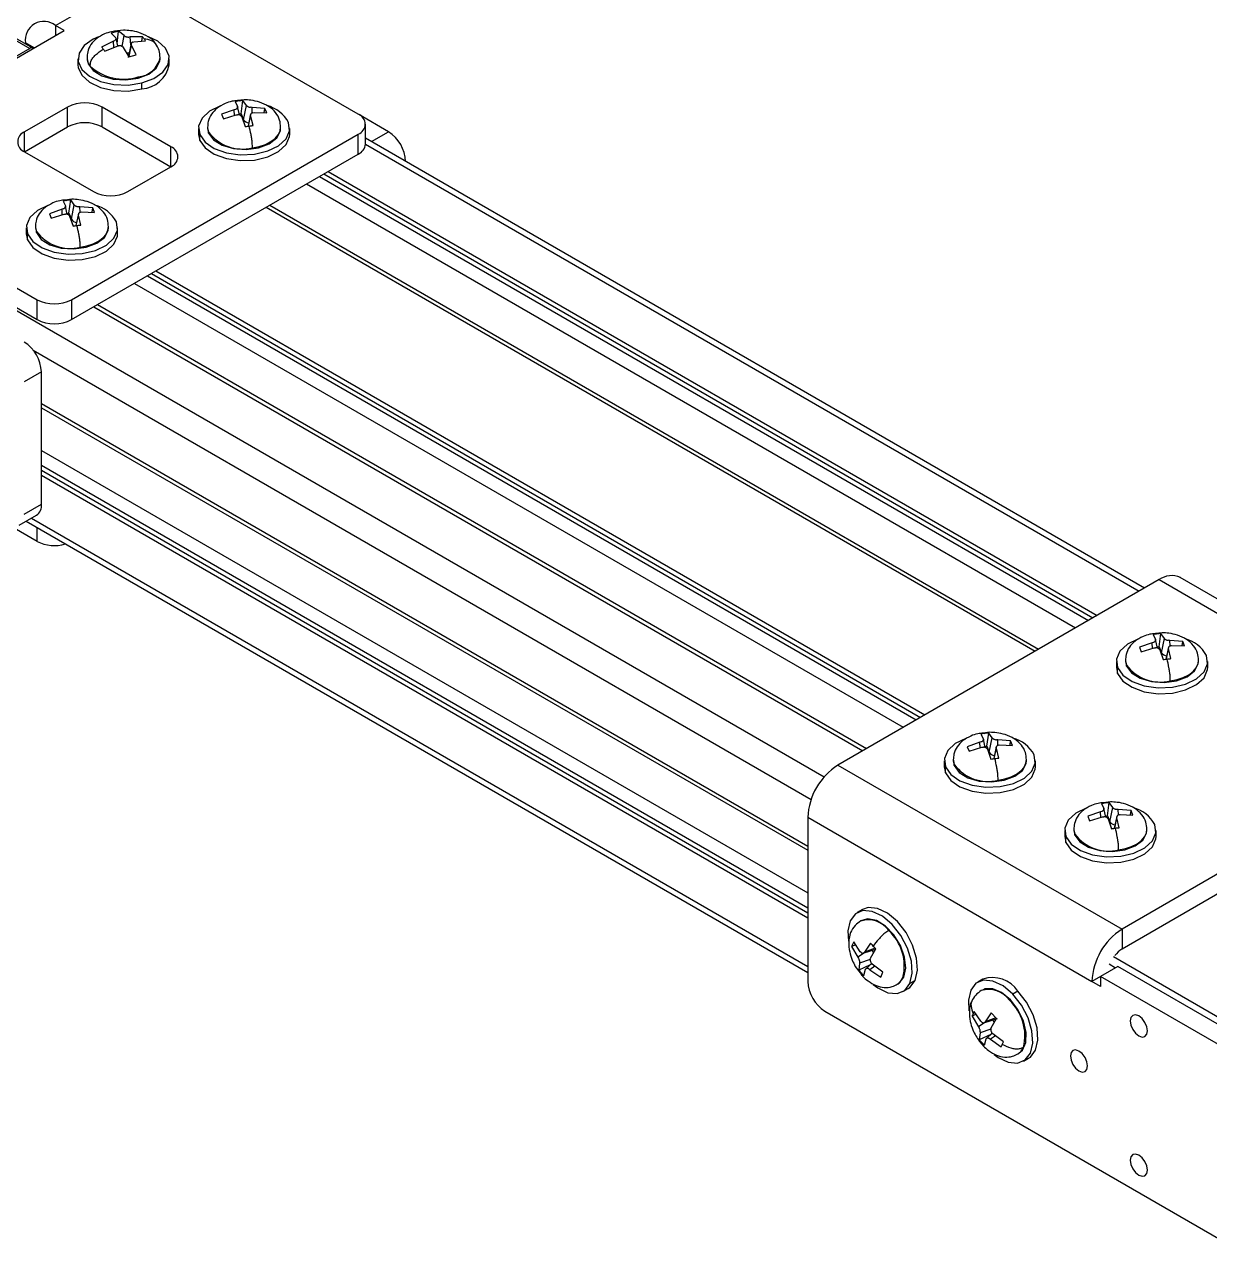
# Model space of a CAD drawing. Header units: millimetres. Extents: x 1258 to 2922, y -135 to 1239.
# Drawn here: x 1392.3 to 1441, y 466 to 516.3 of the extents above; entities that cross this region are included whole.
import ezdxf

# ---------------------------------------------------------------- set-up
doc = ezdxf.new("R2010")
doc.units = ezdxf.units.MM
doc.header["$LTSCALE"] = 6

msp = doc.modelspace()

# ---------------------------------------------------------------- linework, layer by layer
at = {"color": 7, "linetype": 'Continuous', "lineweight": 25}
for p, q in [((1393.581, 516.231), (1396.64, 517.997)), ((1406.009, 512.588), (1396.64, 517.997)), ((1393.935, 516.027), (1393.581, 516.231)), ((1386.864, 511.945), (1393.935, 516.027)), ((1391.814, 515.7), (1392.521, 515.292)), ((1392.646, 515.305), (1391.939, 515.713)), ((1395.953, 515.589), (1395.467, 515.349)), ((1396.156, 515.996), (1395.854, 515.92)), ((1395.854, 515.92), (1396.05, 515.732)), ((1396, 515.61), (1395.953, 515.589)), ((1396.05, 515.732), (1396.064, 515.704)), ((1396.131, 515.397), (1396.062, 515.712)), ((1396.108, 515.499), (1396.156, 515.996)), ((1396.392, 515.818), (1396.156, 515.996)), ((1396.423, 515.795), (1396.392, 515.818)), ((1396.64, 515.762), (1396.586, 515.758)), ((1397.143, 515.772), (1396.64, 515.762)), ((1396.743, 515.55), (1396.79, 515.564)), ((1396.79, 515.564), (1397.275, 515.598)), ((1397.126, 515.588), (1397.143, 515.772)), ((1392.521, 515.292), (1386.793, 511.986)), ((1392.344, 515.479), (1392.344, 515.517)), ((1395.599, 515.175), (1396.102, 515.391)), ((1396.102, 515.391), (1396.157, 515.403)), ((1396.125, 515.42), (1396.141, 515.399)), ((1396.32, 515.366), (1396.35, 515.335)), ((1396.35, 515.335), (1396.587, 514.952)), ((1396.68, 515.488), (1396.556, 514.915)), ((1396.692, 515.421), (1396.679, 515.456)), ((1396.888, 515.028), (1396.692, 515.421)), ((1394.496, 514.866), (1394.496, 514.621)), ((1394.872, 514.943), (1394.871, 514.914)), ((1394.871, 514.914), (1394.871, 514.866)), ((1396.587, 514.952), (1396.888, 515.028)), ((1397.871, 514.866), (1397.871, 514.914)), ((1398.246, 514.621), (1398.246, 514.866)), ((1396.972, 514.072), (1396.972, 514.12)), ((1397.122, 513.629), (1397.122, 513.874)), ((1400.954, 513.109), (1401.054, 512.906)), ((1401.321, 513.182), (1401.046, 513.149)), ((1401.198, 512.613), (1401.274, 513.152)), ((1401.418, 512.954), (1401.274, 513.152)), ((1394.073, 512.886), (1392.305, 511.865)), ((1394.073, 512.069), (1394.073, 512.886)), ((1398.316, 511.253), (1395.487, 512.886)), ((1395.487, 512.069), (1395.487, 512.886)), ((1400.913, 512.775), (1400.393, 512.589)), ((1400.393, 512.589), (1400.467, 512.404)), ((1400.467, 512.404), (1400.998, 512.565)), ((1400.965, 512.791), (1400.913, 512.775)), ((1400.998, 512.565), (1401.054, 512.571)), ((1401.054, 512.906), (1401.058, 512.877)), ((1401.131, 512.559), (1401.055, 512.904)), ((1401.121, 512.602), (1401.198, 512.613)), ((1401.198, 512.613), (1401.298, 512.366)), ((1401.298, 512.366), (1401.418, 512.954)), ((1401.439, 512.928), (1401.418, 512.954)), ((1401.586, 512.581), (1401.482, 512.099)), ((1401.588, 512.533), (1401.584, 512.568)), ((1401.644, 512.873), (1401.588, 512.875)), ((1402.174, 512.828), (1401.644, 512.873)), ((1401.677, 512.654), (1401.728, 512.663)), ((1401.728, 512.663), (1402.249, 512.643)), ((1402.149, 512.647), (1402.174, 512.828)), ((1402.249, 512.643), (1402.174, 512.828)), ((1407.246, 511.873), (1406.025, 512.578)), ((1392.305, 511.049), (1394.073, 512.069)), ((1395.487, 512.069), (1398.316, 510.437)), ((1399.821, 512.056), (1399.821, 512.008)), ((1401.203, 512.517), (1401.224, 512.484)), ((1401.224, 512.484), (1401.368, 512.081)), ((1401.688, 512.124), (1401.588, 512.533)), ((1402.821, 512.008), (1402.821, 512.056)), ((1406.302, 511.363), (1406.302, 512.18)), ((1394.235, 504.975), (1406.009, 511.772)), ((1399.446, 512.008), (1399.446, 511.763)), ((1399.446, 511.763), (1399.495, 511.518)), ((1399.495, 511.518), (1399.495, 511.763)), ((1399.821, 512.008), (1399.86, 511.812)), ((1399.86, 511.812), (1399.86, 511.86)), ((1403.196, 511.763), (1403.196, 512.008)), ((1406.009, 510.955), (1406.009, 511.772)), ((1438.296, 493.141), (1406.302, 511.611)), ((1392.305, 511.049), (1395.134, 509.416)), ((1394.235, 504.158), (1406.009, 510.955)), ((1383.452, 510.384), (1392.821, 504.975)), ((1396.548, 509.416), (1398.316, 510.437)), ((1404.418, 510.037), (1435.99, 491.81)), ((1404.595, 510.139), (1436.167, 491.912)), ((1404.771, 510.241), (1436.344, 492.014)), ((1383.452, 509.567), (1392.821, 504.158)), ((1403.887, 509.73), (1435.46, 491.504)), ((1393.883, 509.027), (1393.983, 508.823)), ((1394.25, 509.1), (1393.975, 509.067)), ((1394.127, 508.531), (1394.203, 509.07)), ((1394.347, 508.872), (1394.203, 509.07)), ((1393.842, 508.693), (1393.322, 508.507)), ((1393.894, 508.709), (1393.842, 508.693)), ((1393.983, 508.823), (1393.987, 508.795)), ((1394.06, 508.477), (1393.984, 508.822)), ((1394.05, 508.52), (1394.127, 508.531)), ((1394.127, 508.531), (1394.227, 508.284)), ((1394.227, 508.284), (1394.347, 508.872)), ((1394.368, 508.846), (1394.347, 508.872)), ((1394.573, 508.791), (1394.517, 508.793)), ((1395.103, 508.746), (1394.573, 508.791)), ((1394.606, 508.572), (1394.657, 508.581)), ((1394.657, 508.581), (1395.178, 508.561)), ((1395.078, 508.565), (1395.103, 508.746)), ((1395.178, 508.561), (1395.103, 508.746)), ((1402.226, 508.771), (1433.798, 490.545)), ((1402.37, 508.855), (1433.943, 490.628)), ((1393.322, 508.507), (1393.396, 508.322)), ((1393.396, 508.322), (1393.927, 508.483)), ((1393.927, 508.483), (1393.983, 508.489)), ((1394.132, 508.435), (1394.153, 508.402)), ((1394.153, 508.402), (1394.297, 507.999)), ((1394.515, 508.498), (1394.411, 508.017)), ((1394.517, 508.451), (1394.513, 508.486)), ((1394.617, 508.042), (1394.517, 508.451)), ((1392.375, 507.926), (1392.375, 507.681)), ((1392.375, 507.681), (1392.424, 507.436)), ((1392.424, 507.436), (1392.424, 507.681)), ((1392.75, 507.974), (1392.75, 507.926)), ((1392.75, 507.926), (1392.789, 507.73)), ((1392.789, 507.73), (1392.789, 507.778)), ((1395.75, 507.926), (1395.75, 507.974)), ((1396.125, 507.681), (1396.125, 507.926)), ((1397.523, 506.057), (1429.096, 487.83)), ((1397.7, 506.159), (1429.272, 487.932)), ((1396.816, 505.648), (1428.388, 487.422)), ((1397.347, 505.955), (1428.919, 487.728)), ((1392.821, 504.158), (1392.821, 504.975)), ((1394.235, 504.975), (1394.235, 504.158)), ((1395.155, 504.689), (1426.727, 486.463)), ((1395.299, 504.773), (1426.872, 486.546)), ((1392.998, 502.015), (1392.291, 501.607)), ((1392.998, 496.585), (1392.998, 502.015)), ((1392.998, 500.709), (1424.464, 482.544)), ((1392.998, 500.709), (1424.464, 482.544)), ((1392.998, 500.541), (1424.464, 482.376)), ((1392.821, 495.054), (1383.452, 500.463)), ((1392.998, 498.79), (1424.464, 480.625)), ((1392.998, 498.177), (1424.464, 480.012)), ((1392.998, 497.973), (1424.464, 479.808)), ((1392.998, 497.769), (1424.464, 479.604)), ((1392.291, 496.177), (1392.998, 496.585)), ((1392.084, 495.719), (1392.791, 496.127)), ((1392.364, 495.881), (1424.464, 477.35)), ((1438.889, 493.484), (1425.702, 485.871)), ((1438.889, 493.484), (1450.557, 486.749)), ((1451.431, 486.835), (1439.764, 493.571)), ((1438.646, 491.227), (1438.746, 491.024)), ((1439.013, 491.3), (1438.738, 491.267)), ((1438.746, 491.024), (1438.75, 490.995)), ((1438.823, 490.677), (1438.748, 491.023)), ((1438.89, 490.731), (1438.966, 491.27)), ((1439.11, 491.073), (1438.966, 491.27)), ((1438.99, 490.485), (1439.11, 491.073)), ((1439.131, 491.047), (1439.11, 491.073)), ((1439.336, 490.991), (1439.28, 490.993)), ((1439.867, 490.947), (1439.336, 490.991)), ((1439.841, 490.765), (1439.867, 490.947)), ((1439.941, 490.762), (1439.867, 490.947)), ((1438.605, 490.893), (1438.085, 490.708)), ((1438.085, 490.708), (1438.159, 490.523)), ((1438.159, 490.523), (1438.69, 490.683)), ((1438.657, 490.909), (1438.605, 490.893)), ((1438.69, 490.683), (1438.746, 490.689)), ((1438.813, 490.721), (1438.89, 490.731)), ((1438.89, 490.731), (1438.99, 490.485)), ((1438.895, 490.636), (1438.916, 490.602)), ((1438.916, 490.602), (1439.06, 490.199)), ((1439.278, 490.699), (1439.174, 490.218)), ((1439.28, 490.651), (1439.276, 490.687)), ((1439.38, 490.242), (1439.28, 490.651)), ((1439.369, 490.773), (1439.421, 490.781)), ((1439.421, 490.781), (1439.941, 490.762)), ((1437.138, 490.127), (1437.138, 489.882)), ((1437.513, 490.175), (1437.513, 490.127)), ((1437.513, 490.127), (1437.552, 489.931)), ((1437.552, 489.931), (1437.552, 489.979)), ((1440.513, 490.127), (1440.513, 490.175)), ((1440.888, 489.882), (1440.888, 490.127)), ((1437.138, 489.882), (1437.187, 489.637)), ((1437.187, 489.637), (1437.187, 489.882)), ((1431.575, 487.145), (1431.675, 486.942)), ((1431.942, 487.218), (1431.667, 487.185)), ((1431.675, 486.942), (1431.679, 486.913)), ((1431.752, 486.595), (1431.676, 486.941)), ((1431.819, 486.649), (1431.895, 487.188)), ((1432.039, 486.991), (1431.895, 487.188)), ((1431.919, 486.402), (1432.039, 486.991)), ((1432.06, 486.964), (1432.039, 486.991)), ((1431.534, 486.811), (1431.014, 486.626)), ((1431.014, 486.626), (1431.088, 486.441)), ((1431.088, 486.441), (1431.619, 486.601)), ((1431.586, 486.827), (1431.534, 486.811)), ((1431.619, 486.601), (1431.675, 486.607)), ((1431.742, 486.639), (1431.819, 486.649)), ((1431.819, 486.649), (1431.919, 486.402)), ((1431.824, 486.554), (1431.845, 486.52)), ((1431.845, 486.52), (1431.989, 486.117)), ((1432.207, 486.617), (1432.103, 486.136)), ((1432.209, 486.569), (1432.205, 486.605)), ((1432.265, 486.909), (1432.209, 486.911)), ((1432.309, 486.16), (1432.209, 486.569)), ((1432.795, 486.865), (1432.265, 486.909)), ((1432.298, 486.691), (1432.349, 486.699)), ((1432.349, 486.699), (1432.87, 486.68)), ((1432.77, 486.683), (1432.795, 486.865)), ((1432.87, 486.68), (1432.795, 486.865)), ((1450.557, 486.749), (1437.369, 479.136)), ((1430.067, 486.045), (1430.067, 485.8)), ((1430.442, 486.093), (1430.442, 486.045)), ((1430.442, 486.045), (1430.481, 485.849)), ((1433.442, 486.045), (1433.442, 486.093)), ((1433.817, 485.8), (1433.817, 486.045)), ((1450.557, 485.932), (1437.369, 478.319)), ((1425.702, 485.871), (1437.369, 479.136)), ((1430.067, 485.8), (1430.116, 485.555)), ((1430.116, 485.555), (1430.116, 485.8)), ((1430.481, 485.849), (1430.481, 485.897)), ((1436.484, 483.954), (1435.964, 483.768)), ((1436.536, 483.97), (1436.484, 483.954)), ((1436.524, 484.288), (1436.625, 484.084)), ((1436.892, 484.361), (1436.616, 484.328)), ((1436.625, 484.084), (1436.629, 484.056)), ((1436.701, 483.738), (1436.626, 484.083)), ((1436.769, 483.791), (1436.845, 484.331)), ((1436.989, 484.133), (1436.845, 484.331)), ((1436.868, 483.545), (1436.989, 484.133)), ((1437.01, 484.107), (1436.989, 484.133)), ((1437.215, 484.052), (1437.159, 484.054)), ((1437.745, 484.007), (1437.215, 484.052)), ((1437.72, 483.826), (1437.745, 484.007)), ((1437.82, 483.822), (1437.745, 484.007)), ((1424.464, 483.728), (1436.132, 476.992)), ((1424.464, 483.728), (1424.464, 476.991)), ((1435.964, 483.768), (1436.038, 483.583)), ((1436.038, 483.583), (1436.569, 483.744)), ((1436.569, 483.744), (1436.624, 483.75)), ((1436.692, 483.781), (1436.769, 483.791)), ((1436.769, 483.791), (1436.868, 483.545)), ((1436.773, 483.696), (1436.795, 483.663)), ((1436.795, 483.663), (1436.938, 483.259)), ((1437.157, 483.759), (1437.052, 483.278)), ((1437.158, 483.711), (1437.155, 483.747)), ((1437.259, 483.302), (1437.158, 483.711)), ((1437.248, 483.833), (1437.299, 483.842)), ((1437.299, 483.842), (1437.82, 483.822)), ((1435.017, 483.187), (1435.017, 482.942)), ((1435.017, 482.942), (1435.065, 482.697)), ((1435.065, 482.697), (1435.065, 482.942)), ((1435.392, 483.235), (1435.392, 483.187)), ((1435.392, 483.187), (1435.431, 482.991)), ((1435.431, 482.991), (1435.431, 483.039)), ((1438.392, 483.187), (1438.392, 483.235)), ((1438.767, 482.942), (1438.767, 483.187)), ((1426.709, 479.942), (1426.497, 479.82)), ((1426.684, 479.495), (1426.643, 479.471)), ((1437.369, 479.136), (1437.369, 478.319)), ((1426.352, 478.618), (1426.265, 478.42)), ((1426.433, 478.496), (1426.265, 478.42)), ((1426.265, 478.42), (1426.523, 477.985)), ((1426.623, 478.21), (1426.352, 478.618)), ((1427.043, 478.556), (1426.796, 478.195)), ((1426.523, 477.985), (1426.554, 477.94)), ((1426.658, 478.176), (1426.623, 478.21)), ((1426.745, 478.152), (1427.262, 478.317)), ((1426.796, 478.195), (1426.772, 478.166)), ((1427.029, 477.897), (1427.041, 477.939)), ((1427.041, 477.939), (1427.259, 478.331)), ((1437.015, 478.013), (1449.496, 470.808)), ((1426.417, 477.609), (1426.714, 477.214)), ((1426.596, 477.742), (1426.557, 477.453)), ((1427.03, 477.668), (1426.557, 477.453)), ((1426.602, 477.78), (1426.596, 477.742)), ((1426.772, 477.228), (1426.841, 477.487)), ((1426.841, 477.487), (1426.859, 477.512)), ((1427.09, 477.723), (1426.852, 477.506)), ((1426.973, 477.502), (1427.015, 477.471)), ((1427.015, 477.471), (1427.463, 477.166)), ((1427.065, 477.699), (1427.08, 477.734)), ((1427.114, 477.696), (1427.077, 477.738)), ((1427.55, 477.364), (1427.114, 477.696)), ((1437.192, 477.605), (1436.485, 477.197)), ((1436.839, 477.707), (1437.104, 477.554)), ((1442.752, 474.395), (1437.192, 477.605)), ((1427.463, 477.166), (1427.55, 477.364)), ((1428.143, 476.873), (1428.184, 476.897)), ((1428.417, 477.168), (1428.375, 477.144)), ((1428.875, 477.033), (1428.663, 476.911)), ((1431.659, 477.085), (1431.446, 476.962)), ((1436.485, 477.196), (1436.132, 476.992)), ((1436.485, 476.788), (1436.132, 476.992)), ((1436.485, 477.197), (1436.485, 476.788)), ((1442.045, 473.987), (1436.485, 477.197)), ((1428.372, 476.572), (1428.584, 476.695)), ((1431.634, 476.638), (1431.592, 476.614)), ((1433.098, 476.588), (1432.886, 476.465)), ((1432.786, 476.24), (1432.744, 476.216)), ((1425.171, 475.767), (1442.045, 466.025)), ((1431.383, 475.64), (1431.215, 475.564)), ((1431.215, 475.564), (1431.473, 475.129)), ((1431.573, 475.353), (1431.303, 475.762)), ((1431.696, 475.295), (1432.254, 475.473)), ((1431.995, 475.697), (1431.747, 475.337)), ((1431.991, 475.08), (1432.21, 475.471)), ((1432.21, 475.471), (1431.995, 475.697)), ((1431.473, 475.129), (1431.503, 475.083)), ((1431.546, 474.886), (1431.505, 474.598)), ((1431.551, 474.924), (1431.546, 474.886)), ((1431.608, 475.319), (1431.573, 475.353)), ((1431.747, 475.337), (1431.723, 475.308)), ((1432.039, 474.865), (1431.801, 474.648)), ((1431.979, 475.039), (1431.991, 475.08)), ((1432.012, 474.84), (1432.028, 474.878)), ((1432.064, 474.838), (1432.027, 474.879)), ((1431.983, 474.814), (1431.505, 474.598)), ((1431.505, 474.598), (1431.72, 474.372)), ((1431.72, 474.372), (1431.79, 474.63)), ((1431.79, 474.63), (1431.808, 474.655)), ((1431.922, 474.644), (1431.964, 474.613)), ((1431.964, 474.613), (1432.412, 474.307)), ((1432.5, 474.505), (1432.064, 474.838)), ((1433.092, 474.016), (1433.134, 474.039)), ((1433.321, 473.715), (1433.533, 473.837))]:
    msp.add_line(p, q, dxfattribs=at)
at = {"color": 8, "linetype": 'Continuous', "lineweight": 25}
for p, q in [((1393.581, 516.231), (1393.581, 515.823)), ((1395.972, 515.335), (1395.953, 515.589)), ((1396.308, 515.372), (1396.392, 515.818)), ((1396.666, 515.424), (1396.64, 515.762)), ((1392.697, 515.313), (1392.344, 515.517)), ((1396.605, 514.957), (1396.692, 515.421)), ((1401.044, 513.16), (1401.114, 513.136)), ((1400.924, 512.543), (1400.913, 512.775)), ((1401.654, 512.645), (1401.644, 512.873)), ((1401.5, 512.102), (1401.588, 512.533)), ((1392.305, 511.049), (1392.305, 511.865)), ((1406.547, 511.47), (1407.246, 511.873)), ((1398.316, 510.437), (1398.316, 511.253)), ((1406.302, 511.357), (1438.076, 493.015)), ((1382.922, 509.751), (1425.133, 485.383)), ((1393.973, 509.078), (1394.043, 509.054)), ((1393.852, 508.46), (1393.842, 508.693)), ((1394.583, 508.563), (1394.573, 508.791)), ((1394.429, 508.02), (1394.517, 508.451)), ((1392.663, 502.902), (1424.603, 484.464)), ((1392.584, 496.008), (1424.464, 477.604)), ((1392.821, 495.054), (1392.821, 495.617)), ((1438.736, 491.278), (1438.806, 491.254)), ((1439.346, 490.764), (1439.336, 490.991)), ((1438.616, 490.661), (1438.605, 490.893)), ((1439.192, 490.22), (1439.28, 490.651)), ((1431.665, 487.196), (1431.735, 487.172)), ((1431.545, 486.579), (1431.534, 486.811)), ((1432.121, 486.138), (1432.209, 486.569)), ((1432.275, 486.682), (1432.265, 486.909)), ((1436.494, 483.721), (1436.484, 483.954)), ((1436.615, 484.339), (1436.684, 484.315)), ((1437.225, 483.824), (1437.215, 484.052)), ((1437.07, 483.281), (1437.158, 483.711)), ((1426.789, 478.166), (1426.523, 477.985)), ((1427.029, 477.893), (1426.596, 477.742)), ((1427.239, 478.35), (1426.796, 478.195)), ((1427.223, 477.613), (1427.015, 477.471)), ((1432.19, 475.492), (1431.747, 475.337)), ((1431.735, 475.307), (1431.473, 475.129)), ((1431.979, 475.037), (1431.546, 474.886)), ((1432.172, 474.755), (1431.964, 474.613))]:
    msp.add_line(p, q, dxfattribs=at)
at = {"color": 7, "linetype": 'Continuous', "lineweight": 25, "flags": 128}
for points in [[(1395.344, 515.771), (1395.126, 515.675), (1394.754, 515.413), (1394.54, 515.098), (1394.505, 514.76), (1394.653, 514.432), (1394.969, 514.147), (1395.422, 513.932), (1395.969, 513.809), (1396.554, 513.788), (1397.122, 513.874)], [(1397.122, 513.874), (1397.616, 514.056), (1397.988, 514.318), (1398.202, 514.633), (1398.237, 514.971), (1398.089, 515.299), (1397.773, 515.584), (1397.4, 515.771)], [(1394.496, 514.621), (1394.505, 514.515), (1394.653, 514.187), (1394.969, 513.902), (1395.422, 513.687), (1395.969, 513.564), (1396.554, 513.543), (1397.122, 513.629)], [(1394.871, 514.866), (1394.913, 514.662), (1395.122, 514.386), (1395.481, 514.169), (1395.948, 514.035), (1396.465, 514.001), (1396.972, 514.072)], [(1396.972, 514.072), (1397.406, 514.239), (1397.715, 514.481), (1397.862, 514.769), (1397.871, 514.866)], [(1400.327, 512.926), (1399.904, 512.717), (1399.594, 512.43), (1399.453, 512.101), (1399.495, 511.763)], [(1399.495, 511.763), (1399.715, 511.449), (1400.093, 511.19), (1400.591, 511.011), (1401.16, 510.93), (1401.745, 510.954), (1402.289, 511.081), (1402.738, 511.299), (1403.048, 511.587), (1403.189, 511.915), (1403.147, 512.253)], [(1399.495, 511.518), (1399.715, 511.204), (1400.093, 510.945), (1400.591, 510.766), (1401.16, 510.685), (1401.745, 510.709), (1402.289, 510.836), (1402.738, 511.054), (1403.048, 511.342), (1403.189, 511.671), (1403.196, 511.763)], [(1399.86, 511.812), (1400.064, 511.536), (1400.42, 511.316), (1400.884, 511.18), (1401.402, 511.144), (1401.909, 511.212), (1402.346, 511.376), (1402.658, 511.616), (1402.81, 511.904), (1402.821, 512.008)], [(1393.256, 508.844), (1392.833, 508.635), (1392.523, 508.348), (1392.382, 508.019), (1392.424, 507.681)], [(1392.424, 507.681), (1392.644, 507.367), (1393.022, 507.108), (1393.52, 506.929), (1394.089, 506.848), (1394.674, 506.872), (1395.218, 506.999), (1395.667, 507.217), (1395.977, 507.505), (1396.118, 507.833), (1396.076, 508.171)], [(1392.424, 507.436), (1392.644, 507.122), (1393.022, 506.863), (1393.52, 506.684), (1394.089, 506.603), (1394.674, 506.627), (1395.218, 506.754), (1395.667, 506.972), (1395.977, 507.26), (1396.118, 507.588), (1396.125, 507.681)], [(1392.789, 507.73), (1392.993, 507.454), (1393.349, 507.234), (1393.813, 507.098), (1394.331, 507.062), (1394.838, 507.13), (1395.274, 507.294), (1395.587, 507.534), (1395.739, 507.822), (1395.75, 507.926)], [(1438.022, 491.045), (1437.596, 490.836), (1437.286, 490.548), (1437.145, 490.219), (1437.187, 489.882)], [(1437.187, 489.882), (1437.407, 489.568), (1437.785, 489.309), (1438.283, 489.13), (1438.852, 489.048), (1439.437, 489.072), (1439.981, 489.2), (1440.43, 489.418), (1440.74, 489.705), (1440.881, 490.034), (1440.839, 490.372)], [(1437.552, 489.931), (1437.756, 489.654), (1438.112, 489.434), (1438.577, 489.298), (1439.094, 489.262), (1439.601, 489.33), (1440.038, 489.494), (1440.35, 489.735), (1440.502, 490.022), (1440.513, 490.127)], [(1437.187, 489.637), (1437.407, 489.323), (1437.785, 489.064), (1438.283, 488.885), (1438.852, 488.803), (1439.437, 488.827), (1439.981, 488.955), (1440.43, 489.173), (1440.74, 489.46), (1440.881, 489.789), (1440.888, 489.882)], [(1430.95, 486.963), (1430.525, 486.754), (1430.215, 486.466), (1430.074, 486.137), (1430.116, 485.8)], [(1430.116, 485.8), (1430.336, 485.486), (1430.714, 485.227), (1431.212, 485.048), (1431.781, 484.966), (1432.366, 484.99), (1432.91, 485.118), (1433.359, 485.336), (1433.669, 485.623), (1433.81, 485.952), (1433.768, 486.29)], [(1430.481, 485.849), (1430.685, 485.572), (1431.041, 485.352), (1431.505, 485.216), (1432.023, 485.18), (1432.53, 485.248), (1432.967, 485.412), (1433.279, 485.653), (1433.431, 485.94), (1433.442, 486.045)], [(1430.116, 485.555), (1430.336, 485.241), (1430.714, 484.982), (1431.212, 484.803), (1431.781, 484.721), (1432.366, 484.745), (1432.91, 484.873), (1433.359, 485.091), (1433.669, 485.378), (1433.81, 485.707), (1433.817, 485.8)], [(1435.899, 484.106), (1435.475, 483.896), (1435.165, 483.609), (1435.024, 483.28), (1435.065, 482.942)], [(1435.065, 482.942), (1435.286, 482.628), (1435.664, 482.369), (1436.162, 482.19), (1436.731, 482.109), (1437.316, 482.133), (1437.86, 482.26), (1438.309, 482.478), (1438.619, 482.766), (1438.76, 483.094), (1438.718, 483.432)], [(1435.065, 482.697), (1435.286, 482.383), (1435.664, 482.124), (1436.162, 481.945), (1436.731, 481.864), (1437.316, 481.888), (1437.86, 482.015), (1438.309, 482.233), (1438.619, 482.521), (1438.76, 482.849), (1438.767, 482.942)], [(1435.431, 482.991), (1435.635, 482.714), (1435.991, 482.495), (1436.455, 482.359), (1436.972, 482.322), (1437.48, 482.391), (1437.916, 482.555), (1438.229, 482.795), (1438.381, 483.083), (1438.392, 483.187)], [(1428.663, 476.911), (1428.757, 477.323), (1428.721, 477.821), (1428.56, 478.355), (1428.288, 478.874), (1427.933, 479.327), (1427.529, 479.668), (1427.115, 479.866), (1426.733, 479.9), (1426.42, 479.768), (1426.206, 479.481)], [(1428.875, 477.033), (1428.969, 477.446), (1428.933, 477.943), (1428.772, 478.478), (1428.5, 478.997), (1428.145, 479.449), (1427.741, 479.791), (1427.328, 479.989), (1426.946, 480.023), (1426.709, 479.942)], [(1426.206, 479.481), (1426.112, 479.069), (1426.135, 478.64)], [(1428.417, 477.168), (1428.494, 477.539), (1428.443, 477.99), (1428.271, 478.465), (1427.998, 478.908), (1427.656, 479.265), (1427.288, 479.493), (1426.938, 479.565), (1426.684, 479.495)], [(1427.156, 476.859), (1427.339, 476.724), (1427.753, 476.526), (1428.135, 476.492), (1428.448, 476.624), (1428.663, 476.911)], [(1428.143, 476.873), (1428.148, 476.876), (1428.165, 476.887)], [(1428.184, 476.897), (1428.221, 476.921), (1428.417, 477.168)], [(1428.584, 476.695), (1428.66, 476.747), (1428.875, 477.033)], [(1432.886, 476.465), (1432.483, 476.808), (1432.069, 477.007), (1431.687, 477.043), (1431.372, 476.912), (1431.157, 476.627), (1431.062, 476.216), (1431.085, 475.782)], [(1432.786, 476.24), (1432.426, 476.538), (1432.061, 476.692), (1431.735, 476.682), (1431.634, 476.638)], [(1432.115, 473.995), (1432.285, 473.869), (1432.699, 473.67), (1433.081, 473.634), (1433.395, 473.765), (1433.611, 474.05), (1433.706, 474.461), (1433.672, 474.958), (1433.512, 475.493), (1433.241, 476.012), (1432.886, 476.465)], [(1433.533, 473.837), (1433.608, 473.887), (1433.823, 474.173), (1433.918, 474.584), (1433.884, 475.081), (1433.724, 475.615), (1433.453, 476.134), (1433.098, 476.588)], [(1433.134, 474.039), (1433.281, 474.167), (1433.42, 474.48), (1433.435, 474.897), (1433.323, 475.367), (1433.097, 475.833), (1432.786, 476.24)], [(1438.062, 475.572), (1437.927, 475.619), (1437.812, 475.597), (1437.735, 475.508), (1437.708, 475.368), (1437.735, 475.196), (1437.812, 475.019), (1437.927, 474.864), (1438.062, 474.755), (1438.197, 474.708), (1438.312, 474.73), (1438.389, 474.819), (1438.415, 474.959), (1438.389, 475.131), (1438.312, 475.308), (1438.197, 475.463), (1438.062, 475.572)], [(1433.092, 474.016), (1433.095, 474.017), (1433.113, 474.028)], [(1435.601, 474.134), (1435.466, 474.181), (1435.351, 474.159), (1435.275, 474.071), (1435.248, 473.93), (1435.275, 473.758), (1435.351, 473.582), (1435.466, 473.427), (1435.601, 473.318), (1435.736, 473.271), (1435.851, 473.293), (1435.928, 473.381), (1435.955, 473.522), (1435.928, 473.694), (1435.851, 473.871), (1435.736, 474.025), (1435.601, 474.134)], [(1438.062, 469.039), (1438.197, 468.992), (1438.312, 469.015), (1438.389, 469.103), (1438.415, 469.244), (1438.389, 469.415), (1438.312, 469.592), (1438.197, 469.747), (1438.062, 469.856), (1437.927, 469.903), (1437.812, 469.881), (1437.735, 469.793), (1437.708, 469.652), (1437.735, 469.48), (1437.812, 469.303), (1437.927, 469.149), (1438.062, 469.039)]]:
    msp.add_lwpolyline(points, dxfattribs=at)
at = {"color": 8, "linetype": 'Continuous', "lineweight": 25, "flags": 128}
for points in [[(1399.821, 512.061), (1399.822, 512.029), (1399.86, 511.86)], [(1401.66, 511.213), (1401.939, 511.267), (1402.194, 511.352), (1402.415, 511.464), (1402.594, 511.598), (1402.724, 511.751), (1402.801, 511.915), (1402.821, 512.06)], [(1392.75, 507.979), (1392.751, 507.946), (1392.789, 507.778)], [(1394.589, 507.131), (1394.868, 507.185), (1395.123, 507.27), (1395.344, 507.382), (1395.523, 507.516), (1395.653, 507.669), (1395.73, 507.833), (1395.75, 507.978)], [(1437.513, 490.179), (1437.514, 490.147), (1437.552, 489.979)], [(1439.353, 489.331), (1439.631, 489.386), (1439.886, 489.47), (1440.107, 489.582), (1440.286, 489.717), (1440.416, 489.869), (1440.493, 490.033), (1440.513, 490.178)], [(1430.442, 486.097), (1430.443, 486.065), (1430.481, 485.897)], [(1432.281, 485.249), (1432.56, 485.304), (1432.815, 485.388), (1433.036, 485.5), (1433.215, 485.635), (1433.345, 485.787), (1433.422, 485.951), (1433.442, 486.096)], [(1435.392, 483.24), (1435.392, 483.207), (1435.431, 483.039)], [(1437.231, 482.392), (1437.51, 482.446), (1437.764, 482.531), (1437.986, 482.643), (1438.165, 482.777), (1438.295, 482.929), (1438.371, 483.093), (1438.392, 483.239)], [(1428.165, 476.887), (1428.279, 476.987), (1428.375, 477.144)], [(1433.113, 474.028), (1433.227, 474.128), (1433.324, 474.284)]]:
    msp.add_lwpolyline(points, dxfattribs=at)
at = {"color": 7, "linetype": 'Continuous', "lineweight": 25}
for centre, radius, start, end in [((1393.098, 515.639), 0.764, 50.7967, 189.214), ((1392.591, 515.199), 0.117, 52.7736, 127.2997), ((1396.565, 515.642), 0.533, 261.1905, 273.5961), ((1396.369, 516.046), 2.018, 227.1322, 287.3749), ((1397.034, 514.862), 1.236, 274.0849, 348.754), ((1394.78, 511.521), 1.537, 62.6097, 117.3903), ((1401.897, 511.564), 1.428, 28.8481, 75.2916), ((1405.854, 512.18), 0.437, 290.7834, 69.2166), ((1394.78, 510.705), 1.537, 62.6097, 117.3903), ((1401.536, 512.513), 0.28, 211.7421, 264.9778), ((1392.46, 511.457), 0.437, 110.7834, 249.2166), ((1401.245, 512.884), 1.722, 216.4737, 283.9729), ((1406.418, 510.579), 1.537, 2.6055, 57.3945), ((1398.161, 510.845), 0.437, 290.7834, 69.2166), ((1405.801, 511.413), 0.503, 294.3747, 354.3052), ((1395.841, 510.781), 1.537, 242.6097, 297.3903), ((1394.826, 507.482), 1.428, 28.8481, 75.2916), ((1394.465, 508.431), 0.28, 211.7421, 264.9778), ((1394.174, 508.802), 1.722, 216.4737, 283.9729), ((1393.528, 506.34), 1.537, 242.6097, 297.3903), ((1393.528, 505.523), 1.537, 242.6097, 297.3903), ((1391.463, 501.945), 1.537, 2.6055, 57.3945), ((1392.522, 496.525), 0.48, 304.0564, 7.2558), ((1393.533, 496.432), 1.55, 242.6896, 286.8108), ((1439.402, 492.768), 0.88, 65.6929, 125.6176), ((1439.589, 489.683), 1.428, 28.8481, 75.2916), ((1439.228, 490.632), 0.28, 211.7421, 264.9778), ((1438.937, 491.002), 1.722, 216.4737, 283.9729), ((1432.518, 485.601), 1.428, 28.8481, 75.2916), ((1432.157, 486.55), 0.28, 211.7421, 264.9778), ((1427.151, 483.605), 2.689, 122.6055, 177.3945), ((1431.866, 486.92), 1.722, 216.4737, 283.9729), ((1437.467, 482.743), 1.428, 28.8481, 75.2916), ((1437.106, 483.692), 0.28, 211.7421, 264.9778), ((1436.815, 484.063), 1.722, 216.4737, 283.9729), ((1426.431, 477.611), 2, 346.4969, 47.1215), ((1438.818, 476.87), 2.689, 122.6055, 177.3945), ((1426.666, 477.983), 0.529, 19.5103, 32.7631), ((1437.891, 477.461), 1.005, 121.3218, 144.2444), ((1425.999, 477.061), 1.537, 182.6055, 237.3945), ((1432.053, 475.895), 1.254, 33.5559, 108.3524), ((1431.385, 474.755), 1.996, 346.3369, 47.0582), ((1431.616, 475.127), 0.528, 19.0851, 32.5526)]:
    msp.add_arc(centre, radius, start, end, dxfattribs=at)
at = {"color": 8, "linetype": 'Continuous', "lineweight": 25}
for centre, radius, start, end in [((1395.43, 514.92), 0.559, 180.6403, 219.1518), ((1396.885, 515.124), 1.008, 274.9426, 348.1907), ((1426.95, 478.497), 1.021, 34.5646, 107.5318), ((1431.901, 475.638), 1.023, 34.4209, 107.6905)]:
    msp.add_arc(centre, radius, start, end, dxfattribs=at)
at = {"color": 7, "linetype": 'Continuous', "lineweight": 25}
for points, knots in [([(1396.371, 516.04), (1396.203, 516.028), (1395.932, 516.01), (1395.554, 515.881), (1395.255, 515.71), (1395.018, 515.461), (1394.89, 515.191), (1394.876, 514.993), (1394.871, 514.914)], [0, 0, 0, 0, 0.22537, 0.362542, 0.544663, 0.721288, 0.889007, 1, 1, 1, 1]), ([(1396, 515.61), (1396.01, 515.617), (1396.032, 515.63), (1396.053, 515.654), (1396.065, 515.68), (1396.064, 515.696), (1396.064, 515.704)], [0, 0, 0, 0, 0.2502728, 0.5, 0.7497272, 1, 1, 1, 1]), ([(1397.678, 515.488), (1397.673, 515.496), (1397.611, 515.617), (1397.381, 515.776), (1397.032, 515.947), (1396.679, 516.027), (1396.465, 516.036), (1396.371, 516.04)], [0, 0, 0, 0, 0.021144, 0.302919, 0.584096, 0.816937, 1, 1, 1, 1]), ([(1396.423, 515.795), (1396.433, 515.789), (1396.455, 515.778), (1396.496, 515.766), (1396.54, 515.759), (1396.571, 515.758), (1396.586, 515.758)], [0, 0, 0, 0, 0.250273, 0.5, 0.749727, 1, 1, 1, 1]), ([(1397.21, 515.69), (1397.198, 515.706), (1397.176, 515.735), (1397.153, 515.761), (1397.143, 515.772)], [0, 0, 0, 0, 0.5598693, 1, 1, 1, 1]), ([(1397.275, 515.598), (1397.263, 515.616), (1397.242, 515.648), (1397.22, 515.677), (1397.21, 515.69)], [0, 0, 0, 0, 0.560075, 1, 1, 1, 1]), ([(1394.997, 514.567), (1395.001, 514.63), (1395.01, 514.743), (1395.1, 514.904), (1395.272, 515.081), (1395.425, 515.19), (1395.532, 515.267)], [0, 0, 0, 0, 0.2330012, 0.4184346, 0.591328, 1, 1, 1, 1]), ([(1395.467, 515.349), (1395.479, 515.335), (1395.501, 515.308), (1395.523, 515.279), (1395.532, 515.267)], [0, 0, 0, 0, 0.560075, 1, 1, 1, 1]), ([(1395.532, 515.267), (1395.545, 515.25), (1395.567, 515.221), (1395.589, 515.189), (1395.599, 515.175)], [0, 0, 0, 0, 0.5598693, 1, 1, 1, 1]), ([(1396.32, 515.366), (1396.309, 515.373), (1396.287, 515.386), (1396.247, 515.399), (1396.202, 515.405), (1396.172, 515.404), (1396.157, 515.403)], [0, 0, 0, 0, 0.250273, 0.5, 0.749727, 1, 1, 1, 1]), ([(1396.743, 515.55), (1396.732, 515.545), (1396.71, 515.534), (1396.689, 515.511), (1396.677, 515.484), (1396.678, 515.466), (1396.679, 515.456)], [0, 0, 0, 0, 0.250273, 0.5, 0.749727, 1, 1, 1, 1]), ([(1397.871, 514.914), (1397.864, 515.014), (1397.848, 515.233), (1397.737, 515.399), (1397.678, 515.488)], [0, 0, 0, 0, 0.460874, 1, 1, 1, 1]), ([(1401.046, 513.149), (1400.971, 513.143), (1400.794, 513.128), (1400.505, 513.022), (1400.204, 512.853), (1399.967, 512.604), (1399.839, 512.333), (1399.826, 512.135), (1399.821, 512.056)], [0, 0, 0, 0, 0.115013, 0.271727, 0.479794, 0.681581, 0.873195, 1, 1, 1, 1]), ([(1401.114, 513.136), (1401.084, 513.131), (1401.03, 513.124), (1400.977, 513.114), (1400.954, 513.109)], [0, 0, 0, 0, 0.559869, 1, 1, 1, 1]), ([(1401.274, 513.152), (1401.244, 513.15), (1401.191, 513.146), (1401.137, 513.139), (1401.114, 513.136)], [0, 0, 0, 0, 0.560075, 1, 1, 1, 1]), ([(1402.821, 512.056), (1402.812, 512.156), (1402.793, 512.383), (1402.624, 512.675), (1402.34, 512.924), (1401.98, 513.088), (1401.629, 513.17), (1401.415, 513.178), (1401.321, 513.182)], [0, 0, 0, 0, 0.141402, 0.321469, 0.516792, 0.711701, 0.873103, 1, 1, 1, 1]), ([(1400.965, 512.791), (1400.978, 512.797), (1401.003, 512.808), (1401.031, 512.829), (1401.051, 512.853), (1401.056, 512.869), (1401.058, 512.877)], [0, 0, 0, 0, 0.250273, 0.5, 0.749727, 1, 1, 1, 1]), ([(1401.203, 512.517), (1401.194, 512.525), (1401.177, 512.541), (1401.14, 512.558), (1401.099, 512.569), (1401.069, 512.57), (1401.054, 512.571)], [0, 0, 0, 0, 0.250273, 0.5, 0.749727, 1, 1, 1, 1]), ([(1401.439, 512.928), (1401.448, 512.922), (1401.465, 512.908), (1401.502, 512.893), (1401.543, 512.88), (1401.573, 512.877), (1401.588, 512.875)], [0, 0, 0, 0, 0.250273, 0.5, 0.749727, 1, 1, 1, 1]), ([(1401.677, 512.654), (1401.664, 512.65), (1401.639, 512.641), (1401.611, 512.621), (1401.591, 512.596), (1401.586, 512.578), (1401.584, 512.568)], [0, 0, 0, 0, 0.250273, 0.5, 0.749727, 1, 1, 1, 1]), ([(1401.368, 512.081), (1401.398, 512.086), (1401.451, 512.095), (1401.505, 512.103), (1401.528, 512.106)], [0, 0, 0, 0, 0.560075, 1, 1, 1, 1]), ([(1401.528, 512.106), (1401.558, 512.11), (1401.612, 512.117), (1401.665, 512.122), (1401.688, 512.124)], [0, 0, 0, 0, 0.559869, 1, 1, 1, 1]), ([(1401.66, 511.213), (1401.659, 511.277), (1401.657, 511.394), (1401.635, 511.588), (1401.592, 511.826), (1401.555, 511.991), (1401.528, 512.106)], [0, 0, 0, 0, 0.2330012, 0.4184346, 0.591328, 1, 1, 1, 1]), ([(1393.975, 509.067), (1393.9, 509.061), (1393.723, 509.046), (1393.434, 508.94), (1393.133, 508.771), (1392.896, 508.522), (1392.768, 508.251), (1392.755, 508.053), (1392.75, 507.974)], [0, 0, 0, 0, 0.115013, 0.271727, 0.479794, 0.681581, 0.873195, 1, 1, 1, 1]), ([(1394.043, 509.054), (1394.013, 509.049), (1393.959, 509.042), (1393.906, 509.032), (1393.883, 509.027)], [0, 0, 0, 0, 0.559869, 1, 1, 1, 1]), ([(1394.203, 509.07), (1394.173, 509.068), (1394.12, 509.064), (1394.066, 509.057), (1394.043, 509.054)], [0, 0, 0, 0, 0.560075, 1, 1, 1, 1]), ([(1395.75, 507.974), (1395.741, 508.074), (1395.722, 508.301), (1395.553, 508.593), (1395.268, 508.842), (1394.909, 509.006), (1394.558, 509.088), (1394.344, 509.096), (1394.25, 509.1)], [0, 0, 0, 0, 0.141402, 0.321469, 0.516792, 0.711701, 0.873103, 1, 1, 1, 1]), ([(1393.894, 508.709), (1393.907, 508.715), (1393.932, 508.726), (1393.96, 508.747), (1393.98, 508.771), (1393.984, 508.787), (1393.987, 508.795)], [0, 0, 0, 0, 0.250273, 0.5, 0.749727, 1, 1, 1, 1]), ([(1394.368, 508.846), (1394.377, 508.84), (1394.394, 508.826), (1394.431, 508.81), (1394.472, 508.798), (1394.502, 508.795), (1394.517, 508.793)], [0, 0, 0, 0, 0.250273, 0.5, 0.749727, 1, 1, 1, 1]), ([(1394.606, 508.572), (1394.593, 508.568), (1394.568, 508.559), (1394.54, 508.539), (1394.52, 508.514), (1394.515, 508.496), (1394.513, 508.486)], [0, 0, 0, 0, 0.250273, 0.5, 0.749727, 1, 1, 1, 1]), ([(1394.132, 508.435), (1394.123, 508.443), (1394.106, 508.459), (1394.069, 508.476), (1394.028, 508.487), (1393.998, 508.488), (1393.983, 508.489)], [0, 0, 0, 0, 0.250273, 0.5, 0.749727, 1, 1, 1, 1]), ([(1394.297, 507.999), (1394.327, 508.004), (1394.38, 508.013), (1394.434, 508.021), (1394.457, 508.024)], [0, 0, 0, 0, 0.560075, 1, 1, 1, 1]), ([(1394.457, 508.024), (1394.487, 508.028), (1394.54, 508.035), (1394.594, 508.039), (1394.617, 508.042)], [0, 0, 0, 0, 0.559869, 1, 1, 1, 1]), ([(1394.589, 507.131), (1394.588, 507.195), (1394.586, 507.312), (1394.564, 507.506), (1394.521, 507.744), (1394.484, 507.909), (1394.457, 508.024)], [0, 0, 0, 0, 0.2330012, 0.4184346, 0.591328, 1, 1, 1, 1]), ([(1438.738, 491.267), (1438.663, 491.261), (1438.486, 491.246), (1438.197, 491.14), (1437.896, 490.971), (1437.66, 490.722), (1437.531, 490.451), (1437.518, 490.253), (1437.513, 490.175)], [0, 0, 0, 0, 0.115013, 0.271727, 0.479794, 0.681581, 0.873195, 1, 1, 1, 1]), ([(1438.806, 491.254), (1438.776, 491.25), (1438.722, 491.242), (1438.669, 491.232), (1438.646, 491.227)], [0, 0, 0, 0, 0.5598693, 1, 1, 1, 1]), ([(1438.657, 490.909), (1438.67, 490.915), (1438.695, 490.926), (1438.723, 490.948), (1438.743, 490.971), (1438.748, 490.987), (1438.75, 490.995)], [0, 0, 0, 0, 0.2502728, 0.5, 0.7497272, 1, 1, 1, 1]), ([(1438.966, 491.27), (1438.936, 491.268), (1438.883, 491.264), (1438.829, 491.257), (1438.806, 491.254)], [0, 0, 0, 0, 0.560075, 1, 1, 1, 1]), ([(1440.513, 490.175), (1440.504, 490.275), (1440.485, 490.502), (1440.316, 490.793), (1440.032, 491.043), (1439.672, 491.206), (1439.321, 491.288), (1439.107, 491.297), (1439.013, 491.3)], [0, 0, 0, 0, 0.141402, 0.321469, 0.516792, 0.711701, 0.873103, 1, 1, 1, 1]), ([(1439.131, 491.047), (1439.14, 491.04), (1439.157, 491.027), (1439.194, 491.011), (1439.235, 490.999), (1439.265, 490.995), (1439.28, 490.993)], [0, 0, 0, 0, 0.250273, 0.5, 0.749727, 1, 1, 1, 1]), ([(1438.895, 490.636), (1438.886, 490.644), (1438.869, 490.659), (1438.832, 490.676), (1438.791, 490.687), (1438.761, 490.689), (1438.746, 490.689)], [0, 0, 0, 0, 0.250273, 0.5, 0.749727, 1, 1, 1, 1]), ([(1439.369, 490.773), (1439.356, 490.768), (1439.331, 490.76), (1439.303, 490.739), (1439.283, 490.715), (1439.278, 490.696), (1439.276, 490.687)], [0, 0, 0, 0, 0.2502728, 0.5, 0.7497272, 1, 1, 1, 1]), ([(1439.06, 490.199), (1439.09, 490.204), (1439.143, 490.214), (1439.197, 490.221), (1439.22, 490.225)], [0, 0, 0, 0, 0.5600747, 1, 1, 1, 1]), ([(1439.22, 490.225), (1439.25, 490.228), (1439.304, 490.235), (1439.357, 490.24), (1439.38, 490.242)], [0, 0, 0, 0, 0.559869, 1, 1, 1, 1]), ([(1439.353, 489.331), (1439.351, 489.396), (1439.349, 489.512), (1439.327, 489.706), (1439.284, 489.945), (1439.247, 490.109), (1439.22, 490.225)], [0, 0, 0, 0, 0.233001, 0.418435, 0.591328, 1, 1, 1, 1]), ([(1431.667, 487.185), (1431.592, 487.179), (1431.415, 487.164), (1431.126, 487.058), (1430.825, 486.889), (1430.588, 486.64), (1430.46, 486.369), (1430.447, 486.171), (1430.442, 486.093)], [0, 0, 0, 0, 0.115013, 0.271727, 0.479794, 0.681581, 0.873195, 1, 1, 1, 1]), ([(1431.735, 487.172), (1431.705, 487.168), (1431.651, 487.16), (1431.598, 487.15), (1431.575, 487.145)], [0, 0, 0, 0, 0.5598693, 1, 1, 1, 1]), ([(1431.895, 487.188), (1431.865, 487.186), (1431.812, 487.182), (1431.758, 487.175), (1431.735, 487.172)], [0, 0, 0, 0, 0.560075, 1, 1, 1, 1]), ([(1433.442, 486.093), (1433.433, 486.193), (1433.414, 486.42), (1433.245, 486.711), (1432.961, 486.961), (1432.601, 487.124), (1432.25, 487.206), (1432.036, 487.215), (1431.942, 487.218)], [0, 0, 0, 0, 0.141402, 0.321469, 0.516792, 0.711701, 0.873103, 1, 1, 1, 1]), ([(1432.06, 486.964), (1432.069, 486.958), (1432.086, 486.945), (1432.123, 486.929), (1432.164, 486.917), (1432.194, 486.913), (1432.209, 486.911)], [0, 0, 0, 0, 0.250273, 0.5, 0.749727, 1, 1, 1, 1]), ([(1431.586, 486.827), (1431.599, 486.833), (1431.624, 486.844), (1431.652, 486.866), (1431.672, 486.889), (1431.677, 486.905), (1431.679, 486.913)], [0, 0, 0, 0, 0.2502728, 0.5, 0.7497272, 1, 1, 1, 1]), ([(1431.824, 486.554), (1431.815, 486.561), (1431.798, 486.577), (1431.761, 486.594), (1431.72, 486.605), (1431.69, 486.606), (1431.675, 486.607)], [0, 0, 0, 0, 0.250273, 0.5, 0.749727, 1, 1, 1, 1]), ([(1432.298, 486.691), (1432.285, 486.686), (1432.26, 486.678), (1432.232, 486.657), (1432.212, 486.633), (1432.207, 486.614), (1432.205, 486.605)], [0, 0, 0, 0, 0.2502728, 0.5, 0.7497272, 1, 1, 1, 1]), ([(1431.989, 486.117), (1432.019, 486.122), (1432.072, 486.132), (1432.126, 486.139), (1432.149, 486.142)], [0, 0, 0, 0, 0.5600747, 1, 1, 1, 1]), ([(1432.149, 486.142), (1432.179, 486.146), (1432.233, 486.153), (1432.286, 486.158), (1432.309, 486.16)], [0, 0, 0, 0, 0.559869, 1, 1, 1, 1]), ([(1432.281, 485.249), (1432.28, 485.314), (1432.278, 485.43), (1432.256, 485.624), (1432.213, 485.863), (1432.176, 486.027), (1432.149, 486.142)], [0, 0, 0, 0, 0.233001, 0.418435, 0.591328, 1, 1, 1, 1]), ([(1436.616, 484.328), (1436.541, 484.322), (1436.365, 484.307), (1436.075, 484.2), (1435.775, 484.032), (1435.538, 483.783), (1435.41, 483.512), (1435.397, 483.314), (1435.392, 483.235)], [0, 0, 0, 0, 0.115013, 0.271727, 0.479794, 0.681581, 0.873195, 1, 1, 1, 1]), ([(1436.684, 484.315), (1436.654, 484.31), (1436.601, 484.303), (1436.548, 484.292), (1436.524, 484.288)], [0, 0, 0, 0, 0.5598693, 1, 1, 1, 1]), ([(1436.536, 483.97), (1436.548, 483.976), (1436.573, 483.987), (1436.602, 484.008), (1436.622, 484.032), (1436.626, 484.048), (1436.629, 484.056)], [0, 0, 0, 0, 0.2502728, 0.5, 0.7497272, 1, 1, 1, 1]), ([(1436.845, 484.331), (1436.815, 484.329), (1436.761, 484.324), (1436.708, 484.318), (1436.684, 484.315)], [0, 0, 0, 0, 0.560075, 1, 1, 1, 1]), ([(1438.392, 483.235), (1438.383, 483.335), (1438.364, 483.562), (1438.194, 483.854), (1437.91, 484.103), (1437.551, 484.267), (1437.2, 484.349), (1436.986, 484.357), (1436.892, 484.361)], [0, 0, 0, 0, 0.141402, 0.321469, 0.516792, 0.711701, 0.873103, 1, 1, 1, 1]), ([(1437.01, 484.107), (1437.019, 484.1), (1437.036, 484.087), (1437.072, 484.071), (1437.114, 484.059), (1437.144, 484.055), (1437.159, 484.054)], [0, 0, 0, 0, 0.250273, 0.5, 0.749727, 1, 1, 1, 1]), ([(1436.773, 483.696), (1436.765, 483.704), (1436.747, 483.72), (1436.711, 483.737), (1436.67, 483.748), (1436.64, 483.749), (1436.624, 483.75)], [0, 0, 0, 0, 0.250273, 0.5, 0.749727, 1, 1, 1, 1]), ([(1437.248, 483.833), (1437.235, 483.829), (1437.21, 483.82), (1437.182, 483.8), (1437.162, 483.775), (1437.157, 483.757), (1437.155, 483.747)], [0, 0, 0, 0, 0.2502728, 0.5, 0.7497272, 1, 1, 1, 1]), ([(1436.938, 483.259), (1436.968, 483.265), (1437.022, 483.274), (1437.075, 483.282), (1437.099, 483.285)], [0, 0, 0, 0, 0.5600747, 1, 1, 1, 1]), ([(1437.099, 483.285), (1437.129, 483.289), (1437.182, 483.296), (1437.236, 483.3), (1437.259, 483.302)], [0, 0, 0, 0, 0.559869, 1, 1, 1, 1]), ([(1437.231, 482.392), (1437.23, 482.456), (1437.228, 482.572), (1437.206, 482.766), (1437.163, 483.005), (1437.125, 483.17), (1437.099, 483.285)], [0, 0, 0, 0, 0.233001, 0.418435, 0.591328, 1, 1, 1, 1]), ([(1426.643, 479.471), (1426.56, 479.414), (1426.373, 479.283), (1426.205, 478.991), (1426.131, 478.62), (1426.169, 478.227), (1426.274, 477.882), (1426.374, 477.693), (1426.417, 477.609)], [0, 0, 0, 0, 0.141423, 0.321525, 0.516844, 0.711735, 0.873078, 1, 1, 1, 1]), ([(1427.792, 479.077), (1427.737, 479.043), (1427.638, 478.982), (1427.492, 478.853), (1427.327, 478.673), (1427.221, 478.537), (1427.147, 478.442)], [0, 0, 0, 0, 0.233001, 0.418435, 0.591328, 1, 1, 1, 1]), ([(1427.147, 478.442), (1427.127, 478.463), (1427.091, 478.501), (1427.058, 478.539), (1427.043, 478.556)], [0, 0, 0, 0, 0.559869, 1, 1, 1, 1]), ([(1427.259, 478.331), (1427.237, 478.351), (1427.199, 478.388), (1427.163, 478.425), (1427.147, 478.442)], [0, 0, 0, 0, 0.5600747, 1, 1, 1, 1]), ([(1426.602, 477.78), (1426.602, 477.792), (1426.601, 477.816), (1426.591, 477.858), (1426.575, 477.9), (1426.561, 477.927), (1426.554, 477.94)], [0, 0, 0, 0, 0.250273, 0.5, 0.749727, 1, 1, 1, 1]), ([(1426.658, 478.176), (1426.668, 478.169), (1426.689, 478.156), (1426.719, 478.149), (1426.748, 478.151), (1426.764, 478.161), (1426.772, 478.166)], [0, 0, 0, 0, 0.250273, 0.5, 0.749727, 1, 1, 1, 1]), ([(1427.029, 477.897), (1427.028, 477.885), (1427.027, 477.859), (1427.036, 477.818), (1427.052, 477.776), (1427.069, 477.75), (1427.077, 477.738)], [0, 0, 0, 0, 0.250273, 0.5, 0.749727, 1, 1, 1, 1]), ([(1426.557, 477.453), (1426.575, 477.431), (1426.609, 477.392), (1426.644, 477.354), (1426.66, 477.338)], [0, 0, 0, 0, 0.560075, 1, 1, 1, 1]), ([(1426.973, 477.502), (1426.962, 477.508), (1426.939, 477.52), (1426.907, 477.526), (1426.879, 477.525), (1426.866, 477.516), (1426.859, 477.512)], [0, 0, 0, 0, 0.250273, 0.5, 0.749727, 1, 1, 1, 1]), ([(1426.66, 477.338), (1426.68, 477.317), (1426.717, 477.279), (1426.755, 477.244), (1426.772, 477.228)], [0, 0, 0, 0, 0.559869, 1, 1, 1, 1]), ([(1426.714, 477.214), (1426.716, 477.212), (1426.778, 477.128), (1426.968, 476.986), (1427.26, 476.806), (1427.595, 476.726), (1427.893, 476.75), (1428.071, 476.838), (1428.143, 476.873)], [0, 0, 0, 0, 0.003994, 0.180195, 0.414346, 0.641457, 0.857134, 1, 1, 1, 1]), ([(1431.592, 476.614), (1431.509, 476.557), (1431.333, 476.438), (1431.247, 476.266), (1431.202, 476.176)], [0, 0, 0, 0, 0.476703, 1, 1, 1, 1]), ([(1431.202, 476.176), (1431.194, 476.162), (1431.116, 476.042), (1431.089, 475.758), (1431.117, 475.371), (1431.224, 475.025), (1431.323, 474.835), (1431.367, 474.752)], [0, 0, 0, 0, 0.035342, 0.313046, 0.590143, 0.819542, 1, 1, 1, 1]), ([(1431.254, 475.661), (1431.246, 475.643), (1431.232, 475.61), (1431.22, 475.578), (1431.215, 475.564)], [0, 0, 0, 0, 0.559869, 1, 1, 1, 1]), ([(1431.303, 475.762), (1431.293, 475.743), (1431.276, 475.709), (1431.261, 475.676), (1431.254, 475.661)], [0, 0, 0, 0, 0.560075, 1, 1, 1, 1]), ([(1431.551, 474.924), (1431.551, 474.936), (1431.55, 474.96), (1431.54, 475.001), (1431.525, 475.043), (1431.511, 475.07), (1431.503, 475.083)], [0, 0, 0, 0, 0.250273, 0.5, 0.749727, 1, 1, 1, 1]), ([(1431.608, 475.319), (1431.619, 475.312), (1431.639, 475.299), (1431.67, 475.291), (1431.699, 475.293), (1431.715, 475.303), (1431.723, 475.308)], [0, 0, 0, 0, 0.250273, 0.5, 0.749727, 1, 1, 1, 1]), ([(1431.979, 475.039), (1431.978, 475.026), (1431.977, 475.001), (1431.986, 474.959), (1432.002, 474.918), (1432.019, 474.892), (1432.027, 474.879)], [0, 0, 0, 0, 0.250273, 0.5, 0.749727, 1, 1, 1, 1]), ([(1431.367, 474.752), (1431.461, 474.611), (1431.612, 474.386), (1431.913, 474.124), (1432.211, 473.95), (1432.545, 473.869), (1432.843, 473.893), (1433.021, 473.981), (1433.092, 474.016)], [0, 0, 0, 0, 0.225449, 0.362472, 0.544562, 0.721176, 0.888899, 1, 1, 1, 1]), ([(1431.922, 474.644), (1431.911, 474.65), (1431.888, 474.662), (1431.856, 474.669), (1431.828, 474.668), (1431.814, 474.659), (1431.808, 474.655)], [0, 0, 0, 0, 0.250273, 0.5, 0.749727, 1, 1, 1, 1]), ([(1432.412, 474.307), (1432.419, 474.325), (1432.432, 474.356), (1432.446, 474.389), (1432.452, 474.403)], [0, 0, 0, 0, 0.560075, 1, 1, 1, 1]), ([(1432.452, 474.403), (1432.461, 474.422), (1432.476, 474.455), (1432.492, 474.49), (1432.5, 474.505)], [0, 0, 0, 0, 0.559869, 1, 1, 1, 1]), ([(1433.324, 474.284), (1433.267, 474.256), (1433.165, 474.207), (1432.98, 474.206), (1432.742, 474.268), (1432.572, 474.347), (1432.452, 474.403)], [0, 0, 0, 0, 0.233001, 0.418435, 0.591328, 1, 1, 1, 1])]:
    msp.add_open_spline(points, degree=3, knots=knots, dxfattribs=at)
at = {"color": 8, "linetype": 'Continuous', "lineweight": 25}
for points, knots in [([(1397.675, 515.486), (1397.662, 515.505), (1397.626, 515.559), (1397.466, 515.633), (1397.316, 515.666), (1397.21, 515.69)], [0, 0, 0, 0, 0.139917, 0.395611, 1, 1, 1, 1]), ([(1426.714, 477.214), (1426.713, 477.214), (1426.675, 477.236), (1426.667, 477.287), (1426.66, 477.338)], [0, 0, 0, 0, 0.021451, 1, 1, 1, 1]), ([(1431.203, 476.175), (1431.191, 476.153), (1431.161, 476.093), (1431.177, 475.915), (1431.222, 475.766), (1431.254, 475.661)], [0, 0, 0, 0, 0.149458, 0.402316, 1, 1, 1, 1])]:
    msp.add_open_spline(points, degree=3, knots=knots, dxfattribs=at)

doc.saveas('drawing.dxf')
